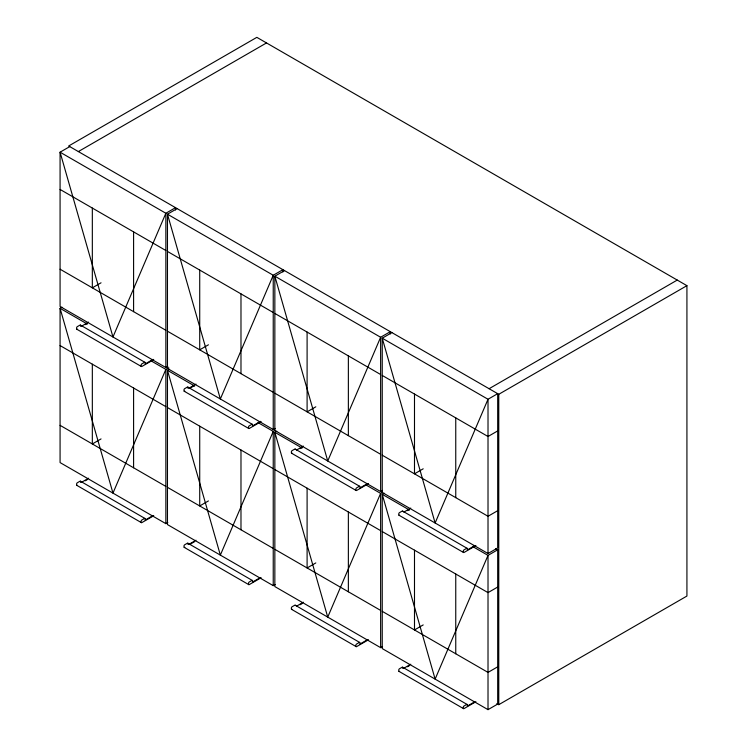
<?xml version="1.0" encoding="UTF-8"?>
<svg xmlns="http://www.w3.org/2000/svg" width="747" height="747" viewBox="0 0 747 747"><rect width="100%" height="100%" fill="white"/><g stroke="black" fill="none" stroke-linecap="round" stroke-linejoin="round"><path stroke-width="1.12" d="M69.751 146.608L60.077 152.192L60.077 306.457L165.853 367.524L167.786 366.403M78.351 151.576L266.52 42.934M177.142 208.609L167.459 214.193L167.459 368.458L273.234 429.525L275.167 428.404M101.041 282.805L92.329 287.828L92.329 208.058M62.01 307.204L60.077 308.315L60.077 462.58L165.853 523.647L167.786 522.536M81.647 326.131L88.613 322.106M85.298 324.637L87.268 323.498M284.523 270.601L274.849 276.194L274.849 430.459L380.625 491.526L382.557 490.406M153.126 359.354L145.161 363.948L145.161 362.799A1.027 0.598 -60 0 0 144.432 362.388L141.753 363.929A1.055 0.607 -60 0 0 141.118 365.134L141.118 365.974A1.139 0.663 -60 0 0 141.93 366.441L153.751 359.606M168.747 367.711L165.853 369.392L112.965 493.113L60.077 308.315L87.278 324.021M208.432 344.806L199.72 349.829L199.72 270.059M169.401 369.205L167.459 370.316L167.459 524.581L273.234 585.648L275.167 584.537M101.041 438.928L92.329 443.961L92.329 364.191M189.028 388.132L196.003 384.107M189.729 388.347L194.659 385.499M81.647 482.254L88.613 478.229M85.298 480.769L87.268 479.63M391.914 332.602L382.24 338.195L382.24 492.46L488.015 553.527L497.689 547.934L497.689 393.669L488.015 399.262L435.127 522.993L382.24 338.195L488.015 399.262L488.015 553.527M260.516 421.355L252.551 425.949L252.551 424.8A1.027 0.598 -60 0 0 251.823 424.38L249.143 425.93A1.055 0.607 -60 0 0 248.508 427.135L248.508 427.975A1.139 0.663 -60 0 0 249.311 428.433L261.142 421.607M275.167 430.272L273.234 431.383L220.346 555.114L167.459 370.316L194.659 386.022M315.813 406.807L307.101 411.83L307.101 332.06M276.782 431.196L274.849 432.317L274.849 586.582L380.625 647.649L382.557 646.529M153.126 515.477L145.161 520.08L145.161 518.932A1.027 0.598 -60 0 0 144.432 518.511L141.753 520.061A1.055 0.607 -60 0 0 141.118 521.266L141.118 522.097A1.139 0.663 -60 0 0 141.93 522.564L153.751 515.738M208.432 500.929L199.72 505.962L199.72 426.192M296.419 450.124L303.385 446.108M300.07 448.639L302.04 447.5M189.028 544.255L196.003 540.23M189.729 544.47L194.659 541.631M489.089 388.711L677.249 280.069M686.923 285.662L256.837 37.35L68.677 145.982L498.763 394.295L686.923 285.662L686.923 596.05L498.763 704.682L496.83 703.562M366.908 483.925L359.933 487.95L359.933 486.801A1.027 0.598 -60 0 0 359.204 486.381L356.524 487.931A1.055 0.607 -60 0 0 355.889 489.136L355.889 489.976A1.139 0.663 -60 0 0 356.702 490.434L368.532 483.608M382.557 492.273L380.625 493.384L327.737 617.115L274.849 432.317L302.049 448.023M423.204 468.808L414.492 473.831L414.492 394.061M384.173 493.197L382.24 494.318L382.24 648.583L488.015 709.65L497.689 704.066L497.689 549.801L495.672 548.634M497.689 430.916L488.015 436.509L382.24 375.442M260.516 577.478L252.551 582.072L252.551 580.923A1.027 0.598 -60 0 0 251.823 580.512L249.143 582.053A1.055 0.607 -60 0 0 248.508 583.258L248.508 584.098A1.139 0.663 -60 0 0 249.311 584.565L261.142 577.739M315.813 562.93L307.101 567.963L307.101 488.193M403.81 512.125L410.775 508.1M407.46 510.64L409.431 509.501M296.419 606.256L303.385 602.231M300.07 604.762L302.04 603.623M497.689 510.687L488.015 516.28L382.24 455.212M474.289 545.926L467.323 549.951L467.323 548.802A1.027 0.598 -60 0 0 466.595 548.382L463.915 549.932A1.055 0.607 -60 0 0 463.28 551.137L463.28 551.968A1.139 0.663 -60 0 0 464.092 552.435L475.914 545.609M497.689 549.801L488.015 555.385L435.127 679.116L382.24 494.318L409.431 510.024M366.908 640.048L359.933 644.073L359.933 642.924A1.027 0.598 -60 0 0 359.204 642.513L356.524 644.054A1.055 0.607 -60 0 0 355.889 645.259L355.889 646.099A1.139 0.663 -60 0 0 356.702 646.566L368.532 639.731M423.204 624.931L414.492 629.954L414.492 550.184M497.689 587.049L488.015 592.632L382.24 531.565M403.81 668.257L410.775 664.232M407.46 666.763L409.431 665.624M497.689 666.819L488.015 672.403L382.24 611.335M474.289 702.049L467.323 706.074L467.323 704.925A1.027 0.598 -60 0 0 466.595 704.505L463.915 706.055A1.055 0.607 -60 0 0 463.28 707.26L463.28 708.1A1.139 0.663 -60 0 0 464.092 708.558L475.914 701.732M60.077 189.439L165.853 250.506M167.459 251.44L273.234 312.507M274.849 313.441L380.625 374.508M60.077 269.209L165.853 330.277M167.459 331.21L273.234 392.278M274.849 393.211L380.625 454.279M150.735 360.661L165.853 369.392L165.853 523.647M258.126 422.662L273.234 431.383L273.234 585.648M365.516 484.663L380.625 493.384L380.625 647.649M472.898 546.664L488.015 555.385L488.015 709.65M80.433 325.085L144.946 362.332M187.824 387.086L252.337 424.333M295.205 449.087L359.718 486.334M402.596 511.088L467.108 548.326M76.838 329.25L141.351 366.497M184.229 391.251L248.742 428.498M291.619 453.252L356.132 490.49M399.001 515.243L463.513 552.491M60.077 345.562L165.853 406.639M167.459 407.563L273.234 468.63M274.849 469.564L380.625 530.631M60.077 425.332L165.853 486.409M167.459 487.333L273.234 548.401M274.849 549.334L380.625 610.402M80.433 481.208L144.946 518.455M187.824 543.209L252.337 580.456M295.205 605.21L359.718 642.457M402.596 667.211L467.108 704.458M76.838 485.373L141.351 522.62M184.229 547.374L248.742 584.621M291.619 609.375L356.132 646.622M399.001 671.376L463.513 708.623M498.763 394.295L498.763 704.682M455.754 417.881L455.754 497.651M455.754 574.013L455.754 653.784M402.81 668.518L402.81 667.678A1.027 0.598 -60 0 0 402.082 667.267L399.402 668.808A1.055 0.607 -60 0 0 398.767 670.012L398.767 670.853A1.139 0.663 -60 0 0 399.58 671.32M390.298 333.993L390.298 331.677L380.625 337.261L327.737 460.992L274.849 276.194L380.625 337.261L380.625 491.526M348.363 355.88L348.363 435.65M348.363 512.012L348.363 591.783M282.917 271.992L282.917 269.676L273.234 275.26L220.346 398.991L167.459 214.193L273.234 275.26L273.234 429.525M240.982 293.888L240.982 373.659M240.982 450.011L240.982 529.782M188.039 388.393L188.039 387.553A1.027 0.598 -60 0 0 187.31 387.133L184.621 388.683A1.055 0.607 -60 0 0 183.995 389.887L183.995 390.728A1.139 0.663 -60 0 0 184.798 391.195M188.039 544.516L188.039 543.685A1.027 0.598 -60 0 0 187.31 543.265L184.621 544.815A1.055 0.607 -60 0 0 183.995 546.01L183.995 546.851A1.139 0.663 -60 0 0 184.798 547.318M175.526 209.991L175.526 207.675L165.853 213.259L112.965 336.99L60.077 152.192L165.853 213.259L165.853 367.524M133.592 231.887L133.592 311.658M133.592 388.01L133.592 467.781M80.648 326.392L80.648 325.552A1.027 0.598 -60 0 0 79.92 325.141L77.24 326.682A1.055 0.607 -60 0 0 76.605 327.886L76.605 328.727A1.139 0.663 -60 0 0 77.417 329.194M80.648 482.515L80.648 481.684A1.027 0.598 -60 0 0 79.92 481.264L77.24 482.814A1.055 0.607 -60 0 0 76.605 484.019L76.605 484.85A1.139 0.663 -60 0 0 77.417 485.317M292.189 609.319A1.139 0.663 -60 0 1 291.377 608.852L291.377 608.011A1.055 0.607 -60 0 1 292.012 606.807L294.692 605.266A1.027 0.598 -60 0 1 295.401 605.481M399.58 515.187A1.139 0.663 -60 0 1 398.767 514.73L398.767 513.889A1.055 0.607 -60 0 1 399.402 512.685L402.082 511.135A1.027 0.598 -60 0 1 402.782 511.35M292.189 453.186A1.139 0.663 -60 0 1 291.377 452.729L291.377 451.888A1.055 0.607 -60 0 1 292.012 450.684L294.692 449.134A1.027 0.598 -60 0 1 295.401 449.349"/></g></svg>
